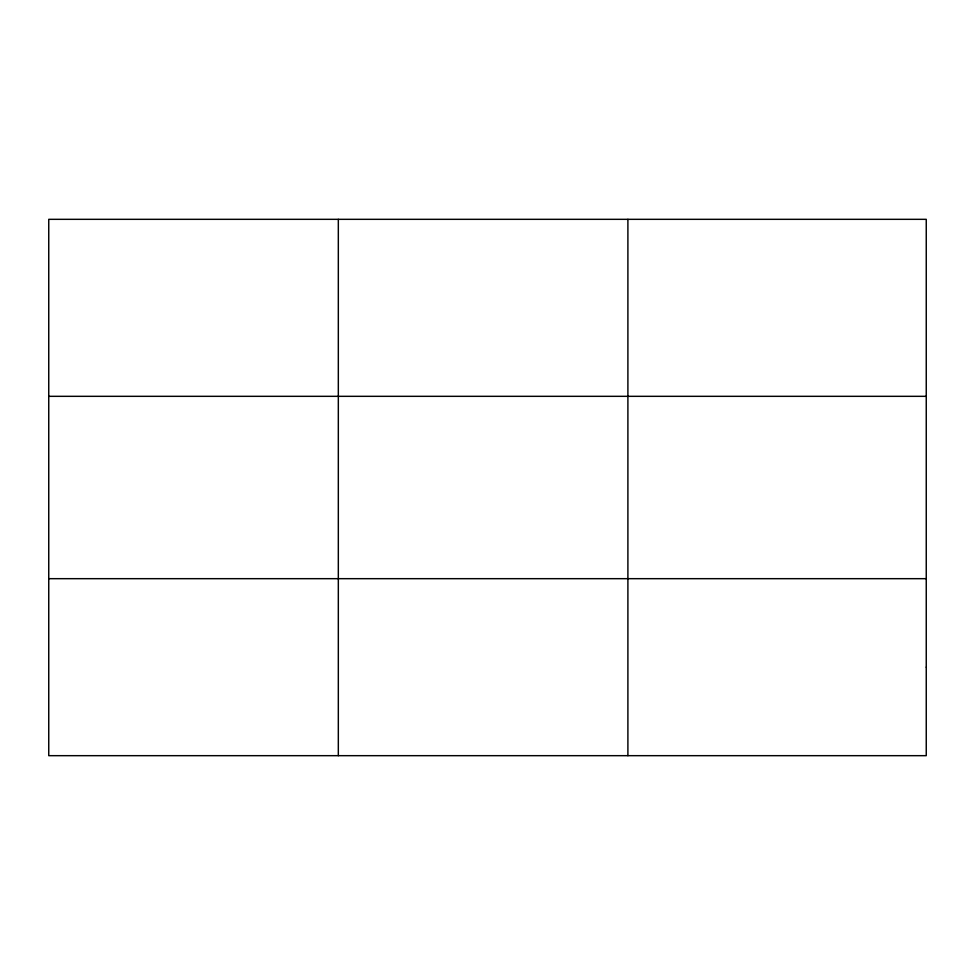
<?xml version="1.0" encoding="UTF-8"?>
<svg xmlns="http://www.w3.org/2000/svg" width="975" height="975" viewBox="0 0 975 975"><rect width="100%" height="100%" fill="white"/><g stroke="black" fill="none" stroke-linecap="round" stroke-linejoin="round"><path stroke-width="1.46" d="M338.325 755.674L338.325 219.326M627.9 755.674L627.9 219.326M48.75 396.325L926.25 396.325M48.75 578.675L926.25 578.675M926.25 667.168L926.25 755.674L48.75 755.674L48.75 219.326L926.25 219.326L926.25 667.168"/></g></svg>
